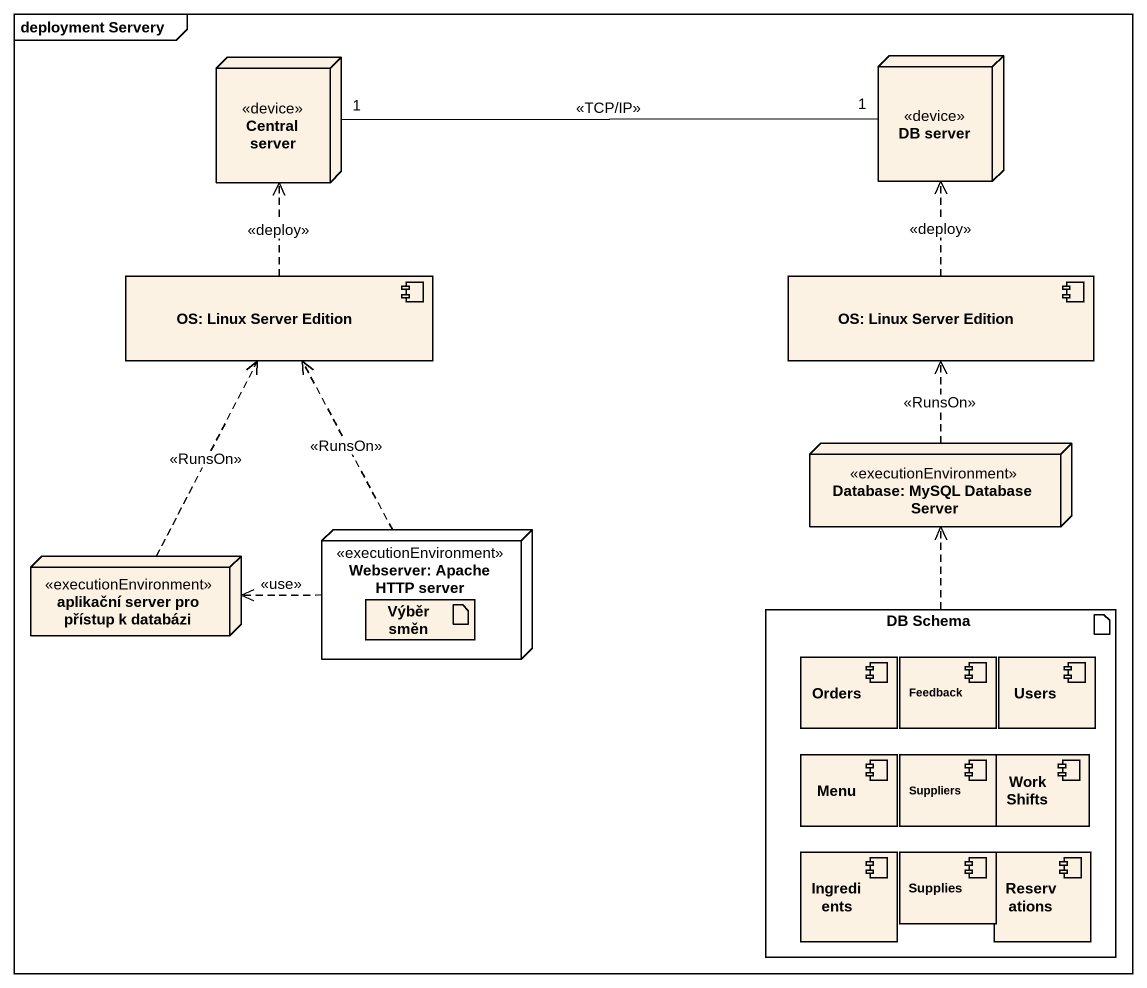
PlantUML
@startuml
mainframe deployment Servery
node "Central server" as Central_server <<device>>
node "DB server" as DB_server <<device>>
component "OS: Linux Server Edition" as OS_Linux_Server_Edition
component "OS: Linux Server Edition" as OS_Linux_Server_Edition_2
node "Database: MySQL Database Server" as Database_MySQL_Database <<executionEnvironment>>
node "Webserver: Apache HTTP server" as Webserver_Apache_HTTP_server <<executionEnvironment>> {
  artifact "Výběr směn" as Výběr_směn
}
node "aplikační server pro přístup k databázi" as aplikační_server_pro <<executionEnvironment>>
artifact "DB Schema" as DB_Schema {
  component Orders
  component Feedback
  component Users
  component Menu
  component Suppliers
  component WorkShifts
  component Ingredients
  component Supplies
  component Reservations
}
Central_server "1" -right- "1" DB_server : <<TCP/IP>>
OS_Linux_Server_Edition .up.> Central_server : <<deploy>>
OS_Linux_Server_Edition_2 .up.> DB_server : <<deploy>>
Database_MySQL_Database .up.> OS_Linux_Server_Edition_2 : <<RunsOn>>
Webserver_Apache_HTTP_server .up.> OS_Linux_Server_Edition : <<RunsOn>>
Webserver_Apache_HTTP_server .left.> aplikační_server_pro : <<use>>
aplikační_server_pro .up.> OS_Linux_Server_Edition : <<RunsOn>>
DB_Schema .up.> Database_MySQL_Database
@enduml
